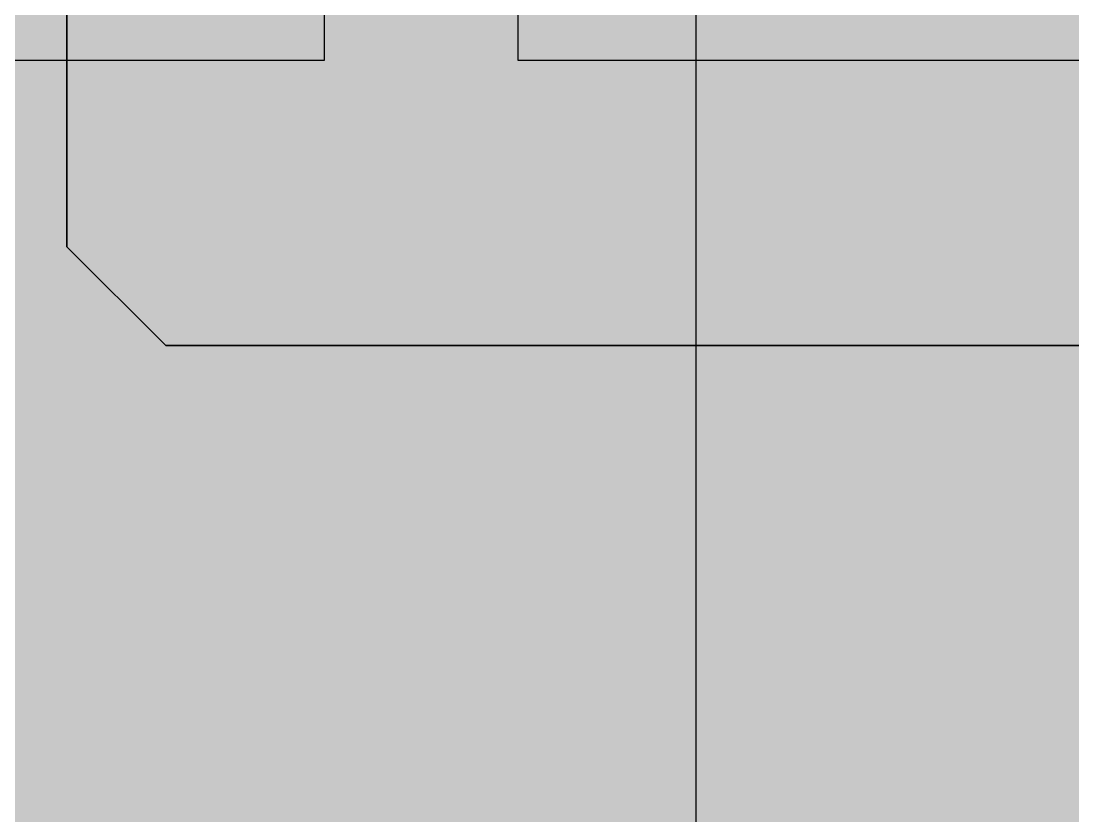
# Model space of a CAD drawing. Header units: inches. Extents: x -6 to 283, y -12 to 154.
# Drawn here: x 39.085 to 42.219, y 0.403 to 2.772 of the extents above; entities that cross this region are included whole.
import ezdxf

# ---------------------------------------------------------------- set-up
doc = ezdxf.new("R2010")
doc.units = ezdxf.units.IN
for name, color, linetype in [('Bottom Layer', 5, 'Continuous'), ('Bottom Solder', 6, 'Continuous'), ('Drill Drawing', 1, 'Continuous'), ('GND-1', 16, 'Continuous'), ('PWR-2', 130, 'Continuous'), ('Signal L1', 76, 'Continuous'), ('Signal L2', 6, 'Continuous'), ('Top Layer', 1, 'Continuous'), ('Top Overlay', 2, 'Continuous'), ('Top Paste', 8, 'Continuous'), ('Top Solder', 216, 'Continuous'), ('Via Holes', 16, 'Continuous')]:
    doc.layers.add(name, color=color, linetype=linetype)

# ---------------------------------------------------------------- blocks, each defined once
blk = doc.blocks.new('68_QFN__7_7__B_43')
at = {"layer": 'Bottom Layer'}
blk.add_hatch(color=5, dxfattribs=at).paths.add_polyline_path([(-2.815, 2.815), (2.815, 2.815), (2.815, -2.815), (-2.815, -2.815)])
at = {"layer": 'Bottom Solder'}
for points in [[(-2.9166, 2.9166), (2.9166, 2.9166), (2.9166, -2.9166), (-2.9166, -2.9166)], [(-2.5884, -2.9334), (-2.5884, -3.9366), (-3.0116, -3.9366), (-3.0116, -2.9334)], [(-2.2384, -2.9334), (-2.2384, -3.9366), (-2.6616, -3.9366), (-2.6616, -2.9334)], [(-1.8884, -2.9334), (-1.8884, -3.9366), (-2.3116, -3.9366), (-2.3116, -2.9334)], [(-1.5384, -2.9334), (-1.5384, -3.9366), (-1.9616, -3.9366), (-1.9616, -2.9334)], [(-1.1884, -2.9334), (-1.1884, -3.9366), (-1.6116, -3.9366), (-1.6116, -2.9334)], [(-0.8384, -2.9334), (-0.8384, -3.9366), (-1.2616, -3.9366), (-1.2616, -2.9334)], [(-0.4884, -2.9334), (-0.4884, -3.9366), (-0.9116, -3.9366), (-0.9116, -2.9334)], [(-0.1384, -2.9334), (-0.1384, -3.9366), (-0.5616, -3.9366), (-0.5616, -2.9334)], [(0.2116, -2.9334), (0.2116, -3.9366), (-0.2116, -3.9366), (-0.2116, -2.9334)], [(0.5616, -2.9334), (0.5616, -3.9366), (0.1384, -3.9366), (0.1384, -2.9334)]]:
    blk.add_hatch(color=6, dxfattribs=at).paths.add_polyline_path(points)
blk = doc.blocks.new('X322524MOB4SI__47')
at = {"layer": 'Top Layer'}
for points in [[(-1.8, 1.45), (-0.4, 1.45), (-0.4, 0.25), (-1.8, 0.25)], [(0.4, 1.45), (1.8, 1.45), (1.8, 0.25), (0.4, 0.25)], [(-1.8, -0.25), (-0.4, -0.25), (-0.4, -1.45), (-1.8, -1.45)], [(0.4, -0.25), (1.8, -0.25), (1.8, -1.45), (0.4, -1.45)]]:
    blk.add_hatch(color=1, dxfattribs=at).paths.add_polyline_path(points)
at = {"layer": 'Top Paste'}
for points in [[(-1.8, 1.45), (-0.4, 1.45), (-0.4, 0.25), (-1.8, 0.25)], [(0.4, 1.45), (1.8, 1.45), (1.8, 0.25), (0.4, 0.25)], [(-1.8, -0.25), (-0.4, -0.25), (-0.4, -1.45), (-1.8, -1.45)], [(0.4, -0.25), (1.8, -0.25), (1.8, -1.45), (0.4, -1.45)]]:
    blk.add_hatch(color=8, dxfattribs=at).paths.add_polyline_path(points)
at = {"layer": 'Top Solder'}
for points in [[(-1.9016, 1.5516), (-0.2984, 1.5516), (-0.2984, 0.1484), (-1.9016, 0.1484)], [(0.2984, 1.5516), (1.9016, 1.5516), (1.9016, 0.1484), (0.2984, 0.1484)], [(-1.9016, -0.1484), (-0.2984, -0.1484), (-0.2984, -1.5516), (-1.9016, -1.5516)], [(0.2984, -0.1484), (1.9016, -0.1484), (1.9016, -1.5516), (0.2984, -1.5516)]]:
    blk.add_hatch(color=216, dxfattribs=at).paths.add_polyline_path(points)
at = {"layer": 'Top Overlay'}
for points in [[(0.1778, 1.2954, 0.127, 0.127, 0), (-0.1778, 1.2954, 0.127, 0.127, 0)], [(-1.651, -0.0762, 0.127, 0.127, 0), (-1.651, 0.0762, 0.127, 0.127, 0)], [(1.651, -0.0762, 0.127, 0.127, 0), (1.651, 0.0762, 0.127, 0.127, 0)], [(-2.1336, -1.016, 0.2, 0.2, 0), (-2.1336, -0.7112, 0.2, 0.2, 0)], [(-1.9812, -0.8636, 0.2, 0.2, 0), (-2.1336, -0.7112, 0.2, 0.2, 0)], [(-2.1336, -1.016, 0.2, 0.2, 0), (-1.9812, -0.8636, 0.2, 0.2, 0)], [(0.1778, -1.2954, 0.127, 0.127, 0), (-0.1778, -1.2954, 0.127, 0.127, 0)]]:
    blk.add_lwpolyline(points, format="xyseb", dxfattribs=at)
for points in [[(-0.2095, 1.2954, 0.0635, 0.0635, 1), (-0.1461, 1.2954, 0.0635, 0.0635, 1)], [(0.1461, 1.2954, 0.0635, 0.0635, 1), (0.2095, 1.2954, 0.0635, 0.0635, 1)], [(-1.6827, 0.0762, 0.0635, 0.0635, 1), (-1.6193, 0.0762, 0.0635, 0.0635, 1)], [(1.6193, 0.0762, 0.0635, 0.0635, 1), (1.6827, 0.0762, 0.0635, 0.0635, 1)], [(-1.6827, -0.0762, 0.0635, 0.0635, 1), (-1.6193, -0.0762, 0.0635, 0.0635, 1)], [(1.6193, -0.0762, 0.0635, 0.0635, 1), (1.6827, -0.0762, 0.0635, 0.0635, 1)], [(-2.1836, -0.7112, 0.1, 0.1, 1), (-2.0836, -0.7112, 0.1, 0.1, 1)], [(-2.1836, -0.7112, 0.1, 0.1, 1), (-2.0836, -0.7112, 0.1, 0.1, 1)], [(-2.0312, -0.8636, 0.1, 0.1, 1), (-1.9312, -0.8636, 0.1, 0.1, 1)], [(-2.0312, -0.8636, 0.1, 0.1, 1), (-1.9312, -0.8636, 0.1, 0.1, 1)], [(-2.1836, -1.016, 0.1, 0.1, 1), (-2.0836, -1.016, 0.1, 0.1, 1)], [(-2.1836, -1.016, 0.1, 0.1, 1), (-2.0836, -1.016, 0.1, 0.1, 1)], [(-0.2095, -1.2954, 0.0635, 0.0635, 1), (-0.1461, -1.2954, 0.0635, 0.0635, 1)], [(0.1461, -1.2954, 0.0635, 0.0635, 1), (0.2095, -1.2954, 0.0635, 0.0635, 1)]]:
    blk.add_lwpolyline(points, format="xyseb", close=True, dxfattribs=at)
blk = doc.blocks.new('C___0402_450')
at = {"layer": 'Top Layer'}
for points in [[(-0.6985, -0.3175), (-0.6985, 0.3175), (-0.2413, 0.3175), (-0.2413, -0.3175)], [(0.2413, -0.3175), (0.2413, 0.3175), (0.6985, 0.3175), (0.6985, -0.3175)]]:
    blk.add_hatch(color=1, dxfattribs=at).paths.add_polyline_path(points)
at = {"layer": 'Top Paste'}
for points in [[(-0.6985, -0.3175), (-0.6985, 0.3175), (-0.2413, 0.3175), (-0.2413, -0.3175)], [(0.2413, -0.3175), (0.2413, 0.3175), (0.6985, 0.3175), (0.6985, -0.3175)]]:
    blk.add_hatch(color=8, dxfattribs=at).paths.add_polyline_path(points)
at = {"layer": 'Top Solder'}
for points in [[(-0.7585, -0.3775), (-0.7585, 0.3775), (-0.1813, 0.3775), (-0.1813, -0.3775)], [(0.1813, -0.3775), (0.1813, 0.3775), (0.7585, 0.3775), (0.7585, -0.3775)]]:
    blk.add_hatch(color=216, dxfattribs=at).paths.add_polyline_path(points)
at = {"layer": 'Top Overlay'}
for points in [[(-0.7874, -0.4064, 0.127, 0.127, 0), (-0.7874, 0.4064, 0.127, 0.127, 0)], [(-0.7874, 0.4064, 0.127, 0.127, 0), (-0.2794, 0.4064, 0.127, 0.127, 0)], [(0.2794, 0.4064, 0.127, 0.127, 0), (0.7874, 0.4064, 0.127, 0.127, 0)], [(0.7874, -0.4064, 0.127, 0.127, 0), (0.7874, 0.4064, 0.127, 0.127, 0)], [(-0.7874, -0.4064, 0.127, 0.127, 0), (-0.2794, -0.4064, 0.127, 0.127, 0)], [(0.2794, -0.4064, 0.127, 0.127, 0), (0.7874, -0.4064, 0.127, 0.127, 0)]]:
    blk.add_lwpolyline(points, format="xyseb", dxfattribs=at)
for points in [[(-0.8191, 0.4064, 0.0635, 0.0635, 1), (-0.7556, 0.4064, 0.0635, 0.0635, 1)], [(-0.8191, 0.4064, 0.0635, 0.0635, 1), (-0.7556, 0.4064, 0.0635, 0.0635, 1)], [(-0.3111, 0.4064, 0.0635, 0.0635, 1), (-0.2477, 0.4064, 0.0635, 0.0635, 1)], [(0.2477, 0.4064, 0.0635, 0.0635, 1), (0.3111, 0.4064, 0.0635, 0.0635, 1)], [(0.7556, 0.4064, 0.0635, 0.0635, 1), (0.8191, 0.4064, 0.0635, 0.0635, 1)], [(0.7556, 0.4064, 0.0635, 0.0635, 1), (0.8191, 0.4064, 0.0635, 0.0635, 1)], [(-0.8191, -0.4064, 0.0635, 0.0635, 1), (-0.7556, -0.4064, 0.0635, 0.0635, 1)], [(-0.8191, -0.4064, 0.0635, 0.0635, 1), (-0.7556, -0.4064, 0.0635, 0.0635, 1)], [(-0.3111, -0.4064, 0.0635, 0.0635, 1), (-0.2477, -0.4064, 0.0635, 0.0635, 1)], [(0.2477, -0.4064, 0.0635, 0.0635, 1), (0.3111, -0.4064, 0.0635, 0.0635, 1)], [(0.7556, -0.4064, 0.0635, 0.0635, 1), (0.8191, -0.4064, 0.0635, 0.0635, 1)], [(0.7556, -0.4064, 0.0635, 0.0635, 1), (0.8191, -0.4064, 0.0635, 0.0635, 1)]]:
    blk.add_lwpolyline(points, format="xyseb", close=True, dxfattribs=at)

msp = doc.modelspace()

# ---------------------------------------------------------------- hatches: boundary and pattern name
at = {"layer": 'Bottom Layer'}
for points in [[(39.9944, 3.1818), (39.9944, 1.8468), (40.2122, 1.8468), (40.2122, 3.1818)], [(40.3444, 3.1818), (40.3444, 1.8468), (40.5622, 1.8468), (40.5622, 3.1818)]]:
    msp.add_hatch(color=5, dxfattribs=at).paths.add_polyline_path(points)
at = {"layer": 'GND-1'}
h = msp.add_hatch(color=16, dxfattribs=at)
edge = h.paths.add_edge_path()
edge.add_arc((40.113, 1.1177), 0.15, 0, 360)
h = msp.add_hatch(color=16, dxfattribs=at)
edge = h.paths.add_edge_path()
edge.add_arc((40.6385, 1.1177), 0.15, 0, 360)
h = msp.add_hatch(color=16, dxfattribs=at)
edge = h.paths.add_edge_path()
edge.add_arc((41.164, 1.1177), 0.15, 0, 360)
h = msp.add_hatch(color=16, dxfattribs=at)
edge = h.paths.add_edge_path()
edge.add_arc((40.113, 0.5922), 0.15, 0, 360)
h = msp.add_hatch(color=16, dxfattribs=at)
edge = h.paths.add_edge_path()
edge.add_arc((40.6385, 0.5922), 0.15, 0, 360)
h = msp.add_hatch(color=16, dxfattribs=at)
edge = h.paths.add_edge_path()
edge.add_arc((41.164, 0.5922), 0.15, 0, 360)
at = {"layer": 'Signal L1'}
h = msp.add_hatch(color=76, dxfattribs=at)
edge = h.paths.add_edge_path()
edge.add_arc((40.113, 1.1177), 0.15, 0, 360)
h = msp.add_hatch(color=76, dxfattribs=at)
edge = h.paths.add_edge_path()
edge.add_arc((40.6385, 1.1177), 0.15, 0, 360)
h = msp.add_hatch(color=76, dxfattribs=at)
edge = h.paths.add_edge_path()
edge.add_arc((41.164, 1.1177), 0.15, 0, 360)
h = msp.add_hatch(color=76, dxfattribs=at)
edge = h.paths.add_edge_path()
edge.add_arc((40.113, 0.5922), 0.15, 0, 360)
h = msp.add_hatch(color=76, dxfattribs=at)
edge = h.paths.add_edge_path()
edge.add_arc((40.6385, 0.5922), 0.15, 0, 360)
h = msp.add_hatch(color=76, dxfattribs=at)
edge = h.paths.add_edge_path()
edge.add_arc((41.164, 0.5922), 0.15, 0, 360)
at = {"layer": 'Top Layer'}
msp.add_hatch(color=1, dxfattribs=at).paths.add_polyline_path([(39.7593, -1.8899), (41.6988, -1.8899), (41.6988, 1.3781), (39.7593, 1.3781)])
h = msp.add_hatch(color=1, dxfattribs=at)
edge = h.paths.add_edge_path()
edge.add_arc((40.113, 1.1177), 0.15, 0, 360)
h = msp.add_hatch(color=1, dxfattribs=at)
edge = h.paths.add_edge_path()
edge.add_arc((40.6385, 1.1177), 0.15, 0, 360)
h = msp.add_hatch(color=1, dxfattribs=at)
edge = h.paths.add_edge_path()
edge.add_arc((41.164, 1.1177), 0.15, 0, 360)
h = msp.add_hatch(color=1, dxfattribs=at)
edge = h.paths.add_edge_path()
edge.add_arc((40.113, 0.5922), 0.15, 0, 360)
h = msp.add_hatch(color=1, dxfattribs=at)
edge = h.paths.add_edge_path()
edge.add_arc((40.6385, 0.5922), 0.15, 0, 360)
h = msp.add_hatch(color=1, dxfattribs=at)
edge = h.paths.add_edge_path()
edge.add_arc((41.164, 0.5922), 0.15, 0, 360)
at = {"layer": 'Via Holes'}
h = msp.add_hatch(color=7, dxfattribs=at)
edge = h.paths.add_edge_path()
edge.add_arc((40.113, 1.1177), 0.075, 0, 360)
h = msp.add_hatch(color=7, dxfattribs=at)
edge = h.paths.add_edge_path()
edge.add_arc((40.6385, 1.1177), 0.075, 0, 360)
h = msp.add_hatch(color=7, dxfattribs=at)
edge = h.paths.add_edge_path()
edge.add_arc((41.164, 1.1177), 0.075, 0, 360)
h = msp.add_hatch(color=7, dxfattribs=at)
edge = h.paths.add_edge_path()
edge.add_arc((40.113, 0.5922), 0.075, 0, 360)
h = msp.add_hatch(color=7, dxfattribs=at)
edge = h.paths.add_edge_path()
edge.add_arc((40.6385, 0.5922), 0.075, 0, 360)
h = msp.add_hatch(color=7, dxfattribs=at)
edge = h.paths.add_edge_path()
edge.add_arc((41.164, 0.5922), 0.075, 0, 360)

# ---------------------------------------------------------------- linework, layer by layer
at = {"layer": 'Bottom Layer'}
for p, q in [((39.9892, 2.6548), (39.9892, 3.6412)), ((40.5652, 3.6279), (40.5652, 2.6548)), ((38.1152, 2.6548), (39.9892, 2.6548)), ((40.5652, 2.6548), (42.3102, 2.6548))]:
    msp.add_line(p, q, dxfattribs=at)
at = {"layer": 'Drill Drawing'}
for points in [[(39.859, 1.3717, 0.0508, 0.0508, 0), (40.367, 1.3717, 0.0508, 0.0508, 0)], [(39.859, 1.3717, 0.0508, 0.0508, 0), (40.113, 0.8637, 0.0508, 0.0508, 0)], [(40.113, 0.8637, 0.0508, 0.0508, 0), (40.367, 1.3717, 0.0508, 0.0508, 0)], [(40.3845, 1.3717, 0.0508, 0.0508, 0), (40.8925, 1.3717, 0.0508, 0.0508, 0)], [(40.3845, 1.3717, 0.0508, 0.0508, 0), (40.6385, 0.8637, 0.0508, 0.0508, 0)], [(40.6385, 0.8637, 0.0508, 0.0508, 0), (40.8925, 1.3717, 0.0508, 0.0508, 0)], [(40.91, 1.3717, 0.0508, 0.0508, 0), (41.418, 1.3717, 0.0508, 0.0508, 0)], [(40.91, 1.3717, 0.0508, 0.0508, 0), (41.164, 0.8637, 0.0508, 0.0508, 0)], [(41.164, 0.8637, 0.0508, 0.0508, 0), (41.418, 1.3717, 0.0508, 0.0508, 0)], [(39.859, 0.8462, 0.0508, 0.0508, 0), (40.367, 0.8462, 0.0508, 0.0508, 0)], [(39.859, 0.8462, 0.0508, 0.0508, 0), (40.113, 0.3382, 0.0508, 0.0508, 0)], [(40.113, 0.3382, 0.0508, 0.0508, 0), (40.367, 0.8462, 0.0508, 0.0508, 0)], [(40.3845, 0.8462, 0.0508, 0.0508, 0), (40.8925, 0.8462, 0.0508, 0.0508, 0)], [(40.3845, 0.8462, 0.0508, 0.0508, 0), (40.6385, 0.3382, 0.0508, 0.0508, 0)], [(40.6385, 0.3382, 0.0508, 0.0508, 0), (40.8925, 0.8462, 0.0508, 0.0508, 0)], [(40.91, 0.8462, 0.0508, 0.0508, 0), (41.418, 0.8462, 0.0508, 0.0508, 0)], [(40.91, 0.8462, 0.0508, 0.0508, 0), (41.164, 0.3382, 0.0508, 0.0508, 0)], [(41.164, 0.3382, 0.0508, 0.0508, 0), (41.418, 0.8462, 0.0508, 0.0508, 0)]]:
    msp.add_lwpolyline(points, format="xyseb", dxfattribs=at)
for points in [[(39.8463, 1.3717, 0.0254, 0.0254, 1), (39.8717, 1.3717, 0.0254, 0.0254, 1)], [(39.8463, 1.3717, 0.0254, 0.0254, 1), (39.8717, 1.3717, 0.0254, 0.0254, 1)], [(40.3543, 1.3717, 0.0254, 0.0254, 1), (40.3797, 1.3717, 0.0254, 0.0254, 1)], [(40.3543, 1.3717, 0.0254, 0.0254, 1), (40.3797, 1.3717, 0.0254, 0.0254, 1)], [(40.3718, 1.3717, 0.0254, 0.0254, 1), (40.3972, 1.3717, 0.0254, 0.0254, 1)], [(40.3718, 1.3717, 0.0254, 0.0254, 1), (40.3972, 1.3717, 0.0254, 0.0254, 1)], [(40.8798, 1.3717, 0.0254, 0.0254, 1), (40.9052, 1.3717, 0.0254, 0.0254, 1)], [(40.8798, 1.3717, 0.0254, 0.0254, 1), (40.9052, 1.3717, 0.0254, 0.0254, 1)], [(40.8973, 1.3717, 0.0254, 0.0254, 1), (40.9227, 1.3717, 0.0254, 0.0254, 1)], [(40.8973, 1.3717, 0.0254, 0.0254, 1), (40.9227, 1.3717, 0.0254, 0.0254, 1)], [(41.4053, 1.3717, 0.0254, 0.0254, 1), (41.4307, 1.3717, 0.0254, 0.0254, 1)], [(41.4053, 1.3717, 0.0254, 0.0254, 1), (41.4307, 1.3717, 0.0254, 0.0254, 1)], [(40.1003, 0.8637, 0.0254, 0.0254, 1), (40.1257, 0.8637, 0.0254, 0.0254, 1)], [(40.1003, 0.8637, 0.0254, 0.0254, 1), (40.1257, 0.8637, 0.0254, 0.0254, 1)], [(40.6258, 0.8637, 0.0254, 0.0254, 1), (40.6512, 0.8637, 0.0254, 0.0254, 1)], [(40.6258, 0.8637, 0.0254, 0.0254, 1), (40.6512, 0.8637, 0.0254, 0.0254, 1)], [(41.1513, 0.8637, 0.0254, 0.0254, 1), (41.1767, 0.8637, 0.0254, 0.0254, 1)], [(41.1513, 0.8637, 0.0254, 0.0254, 1), (41.1767, 0.8637, 0.0254, 0.0254, 1)], [(39.8463, 0.8462, 0.0254, 0.0254, 1), (39.8717, 0.8462, 0.0254, 0.0254, 1)], [(39.8463, 0.8462, 0.0254, 0.0254, 1), (39.8717, 0.8462, 0.0254, 0.0254, 1)], [(40.3543, 0.8462, 0.0254, 0.0254, 1), (40.3797, 0.8462, 0.0254, 0.0254, 1)], [(40.3543, 0.8462, 0.0254, 0.0254, 1), (40.3797, 0.8462, 0.0254, 0.0254, 1)], [(40.3718, 0.8462, 0.0254, 0.0254, 1), (40.3972, 0.8462, 0.0254, 0.0254, 1)], [(40.3718, 0.8462, 0.0254, 0.0254, 1), (40.3972, 0.8462, 0.0254, 0.0254, 1)], [(40.8798, 0.8462, 0.0254, 0.0254, 1), (40.9052, 0.8462, 0.0254, 0.0254, 1)], [(40.8798, 0.8462, 0.0254, 0.0254, 1), (40.9052, 0.8462, 0.0254, 0.0254, 1)], [(40.8973, 0.8462, 0.0254, 0.0254, 1), (40.9227, 0.8462, 0.0254, 0.0254, 1)], [(40.8973, 0.8462, 0.0254, 0.0254, 1), (40.9227, 0.8462, 0.0254, 0.0254, 1)], [(41.4053, 0.8462, 0.0254, 0.0254, 1), (41.4307, 0.8462, 0.0254, 0.0254, 1)], [(41.4053, 0.8462, 0.0254, 0.0254, 1), (41.4307, 0.8462, 0.0254, 0.0254, 1)]]:
    msp.add_lwpolyline(points, format="xyseb", close=True, dxfattribs=at)
at = {"layer": 'PWR-2'}
msp.add_line((41.0961, 3.6977), (41.096, -2.9198), dxfattribs=at)
for points in [[(41.9367, -3.5351, 0.254, 0.254, 0), (41.9367, 3.9852, 0.254, 0.254, 0)], [(41.5028, -2.8793, 0.254, 0.254, 0), (41.5028, 3.8461, 0.254, 0.254, 0)]]:
    msp.add_lwpolyline(points, format="xyseb", dxfattribs=at)
at = {"layer": 'Signal L1'}
for points in [[(34.3194, 2.7133, 0.1016, 0.1016, 0), (49.894, 2.7133, 0.1016, 0.1016, 0)], [(34.3194, 2.4593, 0.1016, 0.1016, 0), (49.7888, 2.4593, 0.1016, 0.1016, 0)], [(41.9367, 0.2115, 0.254, 0.254, -0.414214), (42.3975, 0.6723, 0.254, 0.254, 0)]]:
    msp.add_lwpolyline(points, format="xyseb", dxfattribs=at)
at = {"layer": 'Signal L2'}
for points in [[(39.2008, -0.7777, 0.0889, 0.0889, 0), (39.2008, 7.3579, 0.0889, 0.0889, 0)], [(39.4929, -0.6567, 0.0889, 0.0889, 0), (39.4929, 7.2369, 0.0889, 0.0889, 0)], [(39.7593, -0.5109, 0.0889, 0.0889, 0), (39.7593, 7.0837, 0.0889, 0.0889, 0)], [(40.0514, -0.3899, 0.0889, 0.0889, 0), (40.0514, 6.9627, 0.0889, 0.0889, 0)], [(40.3318, -0.2184, 0.0889, 0.0889, 0), (40.3318, 6.8738, 0.0889, 0.0889, 0)], [(40.6239, -0.0974, 0.0889, 0.0889, 0), (40.6239, 6.7528, 0.0889, 0.0889, 0)], [(41.0045, 3.5812, 0.0889, 0.0889, 0), (41.9295, 2.6561, 0.0889, 0.0889, 0)], [(41.9295, 2.6561, 0.0889, 0.0889, 0), (49.0103, 2.6561, 0.0889, 0.0889, 0)]]:
    msp.add_lwpolyline(points, format="xyseb", dxfattribs=at)
msp.add_lwpolyline([(41.9073, 2.6561, 0.0445, 0.0445, 1), (41.9518, 2.6561, 0.0445, 0.0445, 1)], format="xyseb", close=True, dxfattribs=at)
msp.add_lwpolyline([(41.9073, 2.6561, 0.0445, 0.0445, 1), (41.9518, 2.6561, 0.0445, 0.0445, 1)], format="xyseb", close=True, dxfattribs=at)
at = {"layer": 'Top Layer'}
for p, q in [((39.2216, 2.0992), (39.2216, 6.0347)), ((39.2216, 6.0347), (39.2216, 2.0992)), ((39.5162, 1.8046), (39.2216, 2.0992)), ((39.2216, 2.0992), (39.5162, 1.8046)), ((42.5239, 1.8046), (39.5162, 1.8046)), ((39.5162, 1.8046), (42.5239, 1.8046))]:
    msp.add_line(p, q, dxfattribs=at)
for points in [[(39.1884, 2.2206, 0.1778, 0.1778, 0), (39.1884, 5.9174, 0.1778, 0.1778, 0)], [(40.1655, 1.8653, 0.254, 0.254, 0), (40.1655, 2.9012, 0.254, 0.254, 0)], [(39.6544, 1.8076, 0.1778, 0.1778, -0.449963), (39.1884, 2.2206, 0.1778, 0.1778, 0)], [(39.6548, 1.8046, 0.1778, 0.1778, 0), (42.5239, 1.8046, 0.1778, 0.1778, 0)], [(41.6988, 1.16, 0.254, 0.254, -0.198912), (41.5967, 1.1177, 0.254, 0.254, 0)], [(41.6988, -2.4515, 0.254, 0.254, 0), (41.6988, 1.16, 0.254, 0.254, 0)], [(41.164, 1.1177, 0.254, 0.254, 0), (41.5967, 1.1177, 0.254, 0.254, 0)]]:
    msp.add_lwpolyline(points, format="xyseb", dxfattribs=at)
for points in [[(39.144, 2.2206, 0.0889, 0.0889, 1), (39.2329, 2.2206, 0.0889, 0.0889, 1)], [(39.144, 2.2206, 0.0889, 0.0889, 1), (39.2329, 2.2206, 0.0889, 0.0889, 1)], [(40.102, 1.8653, 0.127, 0.127, 1), (40.229, 1.8653, 0.127, 0.127, 1)], [(39.6099, 1.8076, 0.0889, 0.0889, 1), (39.6988, 1.8076, 0.0889, 0.0889, 1)], [(39.6103, 1.8046, 0.0889, 0.0889, 1), (39.6992, 1.8046, 0.0889, 0.0889, 1)], [(41.6353, 1.16, 0.127, 0.127, 1), (41.7623, 1.16, 0.127, 0.127, 1)], [(41.6353, 1.16, 0.127, 0.127, 1), (41.7623, 1.16, 0.127, 0.127, 1)], [(41.1005, 1.1177, 0.127, 0.127, 1), (41.2275, 1.1177, 0.127, 0.127, 1)], [(41.5332, 1.1177, 0.127, 0.127, 1), (41.6602, 1.1177, 0.127, 0.127, 1)], [(41.5332, 1.1177, 0.127, 0.127, 1), (41.6602, 1.1177, 0.127, 0.127, 1)]]:
    msp.add_lwpolyline(points, format="xyseb", close=True, dxfattribs=at)

# ---------------------------------------------------------------- block references
for name, p, rotation in [('X322524MOB4SI__47', (40.9393, 4.0012), 270), ('68_QFN__7_7__B_43', (39.4022, -0.2532), 180)]:
    msp.add_blockref(name, p, dxfattribs=dict(rotation=rotation))
msp.add_blockref('C___0402_450', (42.1179, 1.16))

doc.saveas('drawing.dxf')
